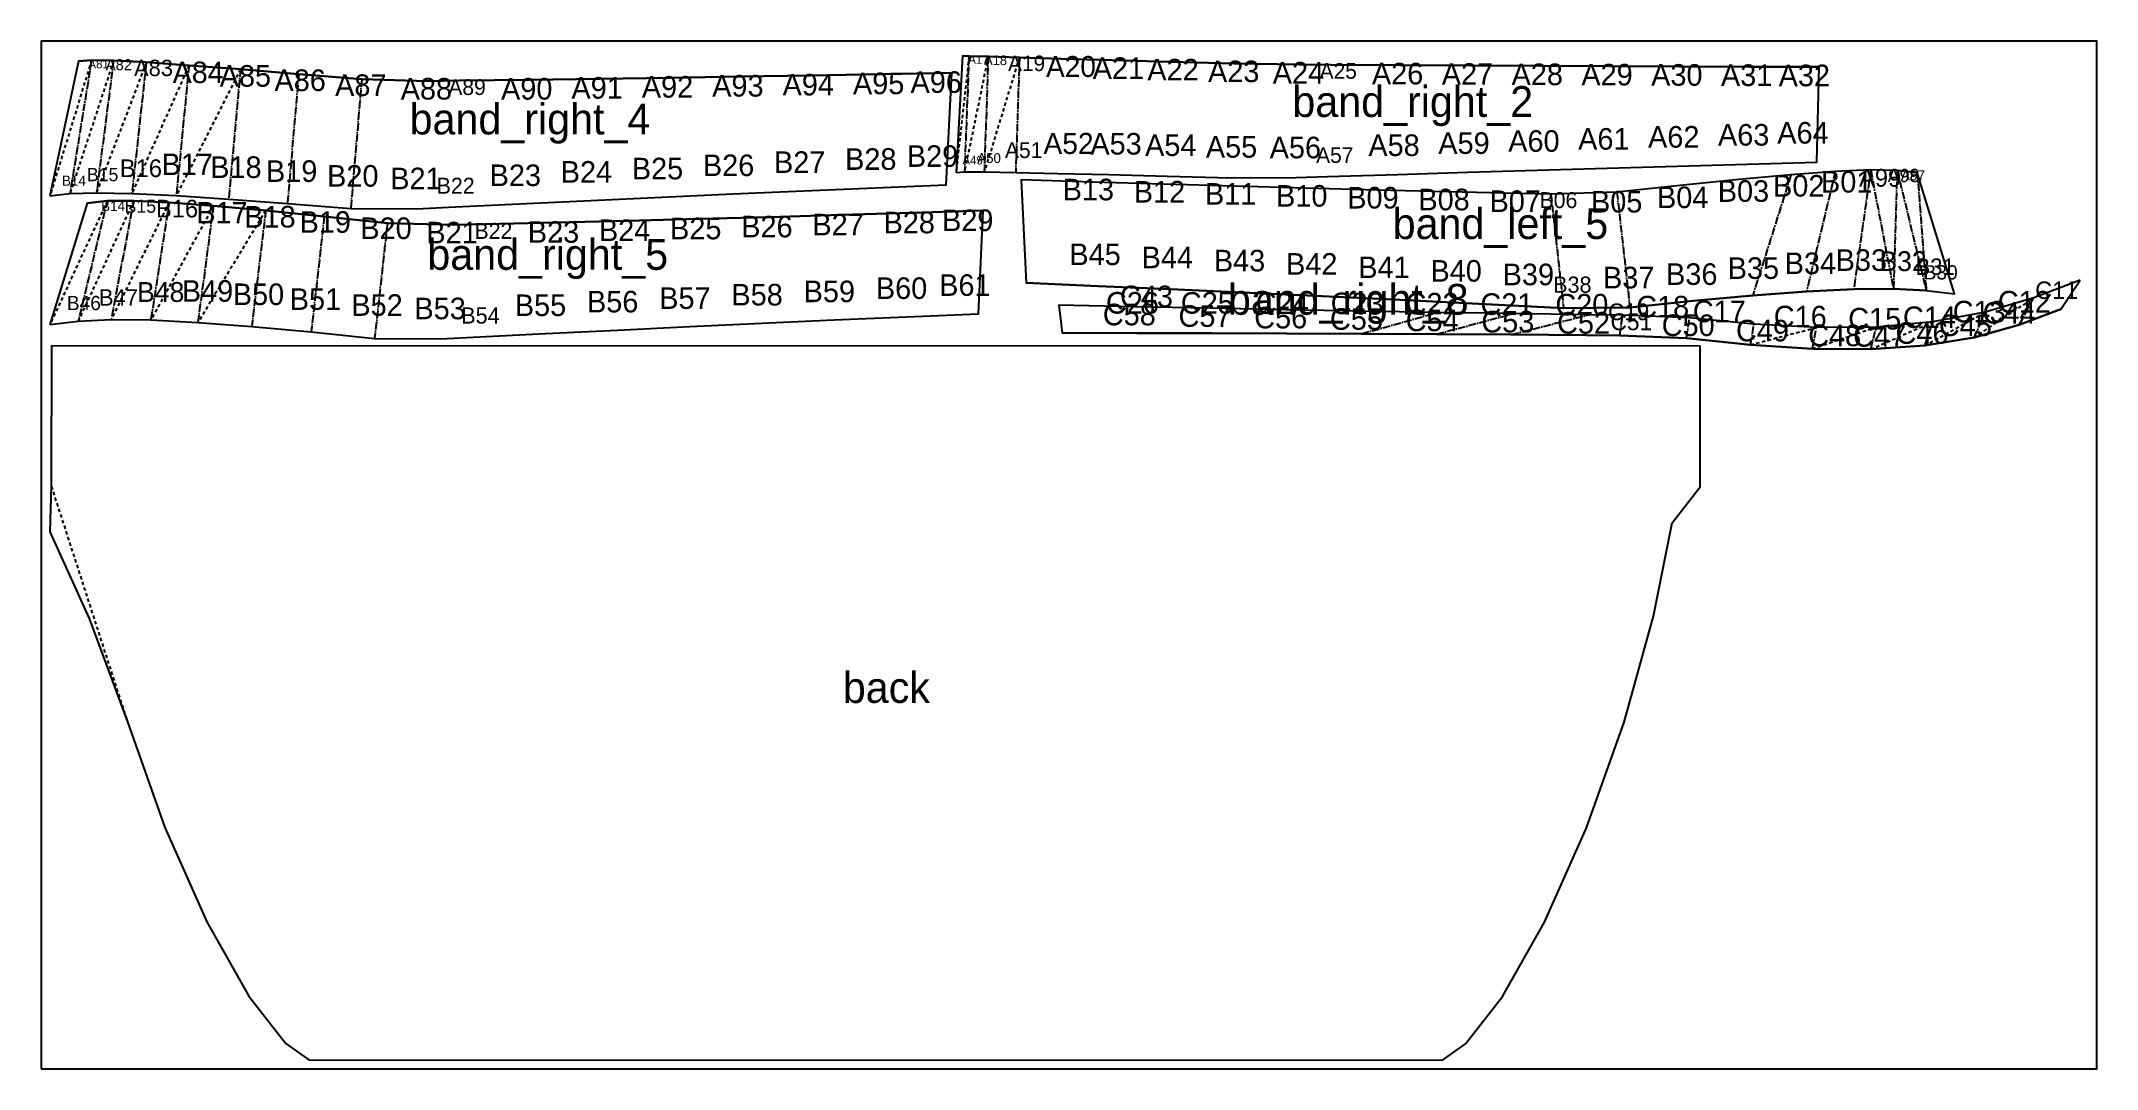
# Model space of a CAD drawing. Header units: millimetres. Extents: x 0 to 2438, y 0 to 1219.
import ezdxf

# ---------------------------------------------------------------- set-up
doc = ezdxf.new("R2010")
doc.units = ezdxf.units.MM
doc.linetypes.add('DASHDOT', pattern=[13, 9, -2, 0, -2])
doc.linetypes.add('DASHED', pattern=[7, 4, -3])
for name, color, linetype in [('CUT', 7, 'CONTINUOUS'), ('LABEL', 7, 'CONTINUOUS'), ('SCORE-MOUNTAIN', 7, 'DASHDOT'), ('SCORE-VALLEY', 7, 'DASHED'), ('SEAM', 7, 'CONTINUOUS'), ('SHEET', 7, 'CONTINUOUS')]:
    doc.layers.add(name, color=color, linetype=linetype)

msp = doc.modelspace()

# ---------------------------------------------------------------- linework, layer by layer
at = {"layer": 'CUT'}
for points in [[(10.414, 1035.51604), (34.189715, 1038.28033), (65.672374, 1039.390899), (107.702711, 1038.552785), (160.36051, 1035.933382), (222.480135, 1031.834663), (292.199394, 1026.597649), (367.209896, 1020.559608), (445.55355, 1020.318), (483.297534, 1022.176885), (567.587431, 1026.250321), (651.881384, 1030.241991), (736.178216, 1034.145318), (820.480508, 1037.956807), (904.786064, 1041.669948), (989.097004, 1045.282029), (1073.411511, 1048.78601), (1080.070975, 1181.636406), (996.616014, 1180.021134), (913.158118, 1178.509571), (829.699482, 1177.096842), (746.238316, 1175.778182), (662.776871, 1174.549461), (579.313148, 1173.403986), (495.848374, 1172.337834), (458.471944, 1171.875939), (380.36217, 1173.950739), (305.554299, 1180.154727), (236.400097, 1185.739247), (175.423917, 1190.458829), (124.769118, 1194.054479), (86.026271, 1196.240101), (59.866932, 1196.703008), (44.436506, 1195.318246)], [(1085.342, 1063.350451), (1095.194317, 1064.010155), (1118.704918, 1064.023075), (1156.03513, 1063.438618), (1205.951487, 1062.337848), (1266.615553, 1060.813487), (1335.739417, 1058.96516), (1410.69468, 1056.894), (1488.708174, 1057.425208), (1525.846566, 1058.572817), (1608.780811, 1061.113768), (1691.715834, 1063.630443), (1774.65064, 1066.121212), (1857.587275, 1068.584183), (1940.52379, 1071.017389), (2023.462235, 1073.418629), (2106.400665, 1075.785657), (2109.097611, 1188.567008), (2026.309898, 1188.843477), (1943.521327, 1189.15362), (1860.733849, 1189.493212), (1777.94551, 1189.862347), (1695.158275, 1190.256867), (1612.370162, 1190.676159), (1529.582198, 1191.119533), (1492.50904, 1191.322276), (1414.551915, 1192.483456), (1339.618546, 1194.606205), (1270.556255, 1196.566026), (1210.018473, 1198.294602), (1160.328835, 1199.72749), (1123.39065, 1200.800194), (1100.608493, 1201.440186), (1092.768859, 1201.542084)], [(2225.427018, 1063.404187), (2201.619928, 1065.88378), (2170.120857, 1066.330712), (2128.123862, 1064.458819), (2075.547259, 1060.533785), (2013.54631, 1054.918665), (1943.975872, 1047.979235), (1869.139501, 1040.07033), (1790.8305, 1037.727908), (1753.049734, 1038.551051), (1668.683882, 1040.495951), (1584.32057, 1042.553958), (1499.961447, 1044.728868), (1415.604336, 1047.027074), (1331.251891, 1049.451774), (1246.902371, 1052.009145), (1162.558, 1054.700088), (1168.205303, 932.260608), (1253.842621, 928.660044), (1339.47536, 924.925828), (1425.101478, 921.06387), (1510.722658, 917.077243), (1596.337218, 912.970972), (1681.947393, 908.750759), (1767.551945, 904.421741), (1805.885539, 902.462), (1884.503698, 903.233539), (1959.688235, 910.924475), (2030.220697, 917.419691), (2094.138594, 922.259533), (2149.98204, 925.005108), (2197.077734, 925.335012), (2236.048487, 923.23275), (2269.693944, 919.358337)], [(10.414, 882.953815), (44.057652, 886.843873), (83.033198, 888.855328), (130.127775, 888.392768), (185.965792, 885.538897), (249.87995, 880.649929), (320.414147, 874.173577), (395.606382, 866.558281), (474.225453, 865.886), (512.557278, 867.880039), (598.160996, 872.225534), (683.770542, 876.458486), (769.38466, 880.573935), (855.005566, 884.566477), (940.631554, 888.431298), (1026.264282, 892.165773), (1111.901676, 895.764506), (1117.357384, 1018.212673), (1033.012893, 1015.525507), (948.663324, 1012.969755), (864.31091, 1010.543996), (779.953913, 1008.241596), (695.594985, 1006.059152), (611.231945, 1003.98997), (526.86644, 1002.03008), (489.086421, 1001.173367), (410.774526, 1003.416943), (335.93025, 1011.250694), (266.358063, 1018.172563), (204.361808, 1023.839269), (151.793699, 1027.876478), (109.803095, 1029.886647), (78.302771, 1029.539051), (54.496004, 1027.056364)], [(2418.539704, 935.455198), (2363.765265, 914.729369), (2305.944474, 897.681514), (2243.700685, 885.997361), (2176.857279, 880.056703), (2105.891367, 879.451432), (2031.634075, 883.33602), (1955.141689, 890.752928), (1875.84139, 894.032878), (1835.638709, 894.566362), (1745.865018, 895.894704), (1656.092966, 897.349349), (1566.324038, 898.915901), (1476.555657, 900.581778), (1386.790124, 902.332113), (1297.024811, 904.155802), (1207.262, 906.040572), (1210.908672, 872.95568), (1299.731092, 872.856441), (1388.55456, 872.689158), (1477.376687, 872.440371), (1566.199145, 872.098179), (1655.020699, 871.648323), (1743.842262, 871.075925), (1832.662863, 870.369925), (1872.43743, 870.025797), (1951.578183, 866.719586), (2027.687003, 858.929465), (2100.956385, 854.303528), (2170.121259, 853.694), (2234.234594, 857.937367), (2292.801557, 867.570085), (2346.076919, 882.443598), (2395.688956, 901.075067)], [(12.089662, 691.075154), (10.414, 636.911373), (57.052674, 534.189708), (102.345521, 411.693395), (146.778083, 286.316668), (196.512568, 174.29078), (246.439289, 86.193852), (290.319993, 30.005247), (317.44077, 10.708311), (1662.240738, 10.414), (1689.369959, 29.699063), (1733.275253, 85.868456), (1783.24053, 173.943523), (1833.024043, 285.94763), (1877.511479, 411.304897), (1912.501017, 537.132243), (1934.823219, 647.71536), (1967.889615, 690.647125), (1967.926114, 857.422121), (12.126161, 857.85015)]]:
    msp.add_lwpolyline(points, close=True, dxfattribs=at)
at = {"layer": 'SCORE-MOUNTAIN'}
for p, q in [((59.866932, 1196.703008), (34.189715, 1038.28033)), ((86.026271, 1196.240101), (65.672374, 1039.390899)), ((1100.608493, 1201.440186), (1095.194317, 1064.010155)), ((1123.39065, 1200.800194), (1118.704918, 1064.023075)), ((1160.328835, 1199.72749), (1156.03513, 1063.438618)), ((124.769118, 1194.054479), (107.702711, 1038.552785)), ((175.423917, 1190.458829), (160.36051, 1035.933382)), ((236.400097, 1185.739247), (222.480135, 1031.834663)), ((305.554299, 1180.154727), (292.199394, 1026.597649)), ((380.36217, 1173.950739), (367.209896, 1020.559608)), ((2075.547259, 1060.533785), (2030.220697, 917.419691)), ((2128.123862, 1064.458819), (2094.138594, 922.259533)), ((2170.120857, 1066.330712), (2149.98204, 925.005108)), ((2170.120857, 1066.330712), (2197.077734, 925.335012)), ((2201.619928, 1065.88378), (2197.077734, 925.335012)), ((2201.619928, 1065.88378), (2236.048487, 923.23275)), ((2225.427018, 1063.404187), (2236.048487, 923.23275)), ((78.302771, 1029.539051), (44.057652, 886.843873)), ((109.803095, 1029.886647), (83.033198, 888.855328)), ((151.793699, 1027.876478), (130.127775, 888.392768)), ((1790.8305, 1037.727908), (1805.885539, 902.462)), ((1869.139501, 1040.07033), (1884.503698, 903.233539)), ((204.361808, 1023.839269), (185.965792, 885.538897)), ((266.358063, 1018.172563), (249.87995, 880.649929)), ((335.93025, 1011.250694), (320.414147, 874.173577)), ((410.774526, 1003.416943), (395.606382, 866.558281)), ((2346.076919, 882.443598), (2363.765265, 914.729369)), ((1566.199145, 872.098179), (1656.092966, 897.349349)), ((1655.020699, 871.648323), (1745.865018, 895.894704)), ((1743.842262, 871.075925), (1835.638709, 894.566362)), ((1872.43743, 870.025797), (1875.84139, 894.032878)), ((1951.578183, 866.719586), (1955.141689, 890.752928)), ((2027.687003, 858.929465), (2031.634075, 883.33602)), ((2100.956385, 854.303528), (2105.891367, 879.451432)), ((2170.121259, 853.694), (2176.857279, 880.056703)), ((2234.234594, 857.937367), (2243.700685, 885.997361)), ((2292.801557, 867.570085), (2305.944474, 897.681514))]:
    msp.add_line(p, q, dxfattribs=at)
at = {"layer": 'SCORE-VALLEY'}
for p, q in [((59.866932, 1196.703008), (10.414, 1035.51604)), ((86.026271, 1196.240101), (34.189715, 1038.28033)), ((1100.608493, 1201.440186), (1085.342, 1063.350451)), ((1123.39065, 1200.800194), (1095.194317, 1064.010155)), ((1160.328835, 1199.72749), (1118.704918, 1064.023075)), ((124.769118, 1194.054479), (65.672374, 1039.390899)), ((175.423917, 1190.458829), (107.702711, 1038.552785)), ((236.400097, 1185.739247), (160.36051, 1035.933382)), ((78.302771, 1029.539051), (10.414, 882.953815)), ((109.803095, 1029.886647), (44.057652, 886.843873)), ((151.793699, 1027.876478), (83.033198, 888.855328)), ((204.361808, 1023.839269), (130.127775, 888.392768)), ((266.358063, 1018.172563), (185.965792, 885.538897)), ((2292.801557, 867.570085), (2363.765265, 914.729369)), ((2027.687003, 858.929465), (2105.891367, 879.451432)), ((2100.956385, 854.303528), (2176.857279, 880.056703)), ((2170.121259, 853.694), (2243.700685, 885.997361)), ((2234.234594, 857.937367), (2305.944474, 897.681514)), ((12.089662, 691.075154), (102.345521, 411.693395))]:
    msp.add_line(p, q, dxfattribs=at)
at = {"layer": 'SEAM'}
for p, q in [((44.436506, 1195.318246), (59.866932, 1196.703008)), ((59.866932, 1196.703008), (86.026271, 1196.240101)), ((86.026271, 1196.240101), (124.769118, 1194.054479)), ((1092.768859, 1201.542084), (1100.608493, 1201.440186)), ((1100.608493, 1201.440186), (1123.39065, 1200.800194)), ((1123.39065, 1200.800194), (1160.328835, 1199.72749)), ((1160.328835, 1199.72749), (1210.018473, 1198.294602)), ((1210.018473, 1198.294602), (1270.556255, 1196.566026)), ((1270.556255, 1196.566026), (1339.618546, 1194.606205)), ((124.769118, 1194.054479), (175.423917, 1190.458829)), ((175.423917, 1190.458829), (236.400097, 1185.739247)), ((236.400097, 1185.739247), (305.554299, 1180.154727)), ((305.554299, 1180.154727), (380.36217, 1173.950739)), ((380.36217, 1173.950739), (458.471944, 1171.875939)), ((458.471944, 1171.875939), (495.848374, 1172.337834)), ((495.848374, 1172.337834), (579.313148, 1173.403986)), ((579.313148, 1173.403986), (662.776871, 1174.549461)), ((662.776871, 1174.549461), (746.238316, 1175.778182)), ((746.238316, 1175.778182), (829.699482, 1177.096842)), ((829.699482, 1177.096842), (913.158118, 1178.509571)), ((913.158118, 1178.509571), (996.616014, 1180.021134)), ((996.616014, 1180.021134), (1080.070975, 1181.636406)), ((1339.618546, 1194.606205), (1414.551915, 1192.483456)), ((1414.551915, 1192.483456), (1492.50904, 1191.322276)), ((1492.50904, 1191.322276), (1529.582198, 1191.119533)), ((1529.582198, 1191.119533), (1612.370162, 1190.676159)), ((1612.370162, 1190.676159), (1695.158275, 1190.256867)), ((1695.158275, 1190.256867), (1777.94551, 1189.862347)), ((1777.94551, 1189.862347), (1860.733849, 1189.493212)), ((1860.733849, 1189.493212), (1943.521327, 1189.15362)), ((1943.521327, 1189.15362), (2026.309898, 1188.843477)), ((2026.309898, 1188.843477), (2109.097611, 1188.567008)), ((1940.52379, 1071.017389), (2023.462235, 1073.418629)), ((2023.462235, 1073.418629), (2106.400665, 1075.785657)), ((989.097004, 1045.282029), (1073.411511, 1048.78601)), ((1085.342, 1063.350451), (1095.194317, 1064.010155)), ((1095.194317, 1064.010155), (1118.704918, 1064.023075)), ((1118.704918, 1064.023075), (1156.03513, 1063.438618)), ((1156.03513, 1063.438618), (1205.951487, 1062.337848)), ((1246.902371, 1052.009145), (1162.558, 1054.700088)), ((1205.951487, 1062.337848), (1266.615553, 1060.813487)), ((1331.251891, 1049.451774), (1246.902371, 1052.009145)), ((1266.615553, 1060.813487), (1335.739417, 1058.96516)), ((1415.604336, 1047.027074), (1331.251891, 1049.451774)), ((1335.739417, 1058.96516), (1410.69468, 1056.894)), ((1410.69468, 1056.894), (1488.708174, 1057.425208)), ((1488.708174, 1057.425208), (1525.846566, 1058.572817)), ((1525.846566, 1058.572817), (1608.780811, 1061.113768)), ((1608.780811, 1061.113768), (1691.715834, 1063.630443)), ((1691.715834, 1063.630443), (1774.65064, 1066.121212)), ((1774.65064, 1066.121212), (1857.587275, 1068.584183)), ((1857.587275, 1068.584183), (1940.52379, 1071.017389)), ((2013.54631, 1054.918665), (1943.975872, 1047.979235)), ((2075.547259, 1060.533785), (2013.54631, 1054.918665)), ((2128.123862, 1064.458819), (2075.547259, 1060.533785)), ((2170.120857, 1066.330712), (2128.123862, 1064.458819)), ((2201.619928, 1065.88378), (2170.120857, 1066.330712)), ((2201.619928, 1065.88378), (2225.427018, 1063.404187)), ((10.414, 1035.51604), (34.189715, 1038.28033)), ((34.189715, 1038.28033), (65.672374, 1039.390899)), ((54.496004, 1027.056364), (78.302771, 1029.539051)), ((65.672374, 1039.390899), (107.702711, 1038.552785)), ((78.302771, 1029.539051), (109.803095, 1029.886647)), ((107.702711, 1038.552785), (160.36051, 1035.933382)), ((109.803095, 1029.886647), (151.793699, 1027.876478)), ((151.793699, 1027.876478), (204.361808, 1023.839269)), ((160.36051, 1035.933382), (222.480135, 1031.834663)), ((222.480135, 1031.834663), (292.199394, 1026.597649)), ((292.199394, 1026.597649), (367.209896, 1020.559608)), ((483.297534, 1022.176885), (567.587431, 1026.250321)), ((567.587431, 1026.250321), (651.881384, 1030.241991)), ((651.881384, 1030.241991), (736.178216, 1034.145318)), ((736.178216, 1034.145318), (820.480508, 1037.956807)), ((820.480508, 1037.956807), (904.786064, 1041.669948)), ((904.786064, 1041.669948), (989.097004, 1045.282029)), ((1499.961447, 1044.728868), (1415.604336, 1047.027074)), ((1584.32057, 1042.553958), (1499.961447, 1044.728868)), ((1668.683882, 1040.495951), (1584.32057, 1042.553958)), ((1753.049734, 1038.551051), (1668.683882, 1040.495951)), ((1790.8305, 1037.727908), (1753.049734, 1038.551051)), ((1869.139501, 1040.07033), (1790.8305, 1037.727908)), ((1943.975872, 1047.979235), (1869.139501, 1040.07033)), ((204.361808, 1023.839269), (266.358063, 1018.172563)), ((266.358063, 1018.172563), (335.93025, 1011.250694)), ((335.93025, 1011.250694), (410.774526, 1003.416943)), ((367.209896, 1020.559608), (445.55355, 1020.318)), ((410.774526, 1003.416943), (489.086421, 1001.173367)), ((445.55355, 1020.318), (483.297534, 1022.176885)), ((489.086421, 1001.173367), (526.86644, 1002.03008)), ((526.86644, 1002.03008), (611.231945, 1003.98997)), ((611.231945, 1003.98997), (695.594985, 1006.059152)), ((695.594985, 1006.059152), (779.953913, 1008.241596)), ((779.953913, 1008.241596), (864.31091, 1010.543996)), ((864.31091, 1010.543996), (948.663324, 1012.969755)), ((948.663324, 1012.969755), (1033.012893, 1015.525507)), ((1033.012893, 1015.525507), (1117.357384, 1018.212673)), ((1253.842621, 928.660044), (1168.205303, 932.260608)), ((1339.47536, 924.925828), (1253.842621, 928.660044)), ((2418.539704, 935.455198), (2363.765265, 914.729369)), ((1297.024811, 904.155802), (1207.262, 906.040572)), ((1386.790124, 902.332113), (1297.024811, 904.155802)), ((1425.101478, 921.06387), (1339.47536, 924.925828)), ((1476.555657, 900.581778), (1386.790124, 902.332113)), ((1510.722658, 917.077243), (1425.101478, 921.06387)), ((1596.337218, 912.970972), (1510.722658, 917.077243)), ((1681.947393, 908.750759), (1596.337218, 912.970972)), ((1767.551945, 904.421741), (1681.947393, 908.750759)), ((1805.885539, 902.462), (1767.551945, 904.421741)), ((1884.503698, 903.233539), (1805.885539, 902.462)), ((1959.688235, 910.924475), (1884.503698, 903.233539)), ((2030.220697, 917.419691), (1959.688235, 910.924475)), ((2094.138594, 922.259533), (2030.220697, 917.419691)), ((2149.98204, 925.005108), (2094.138594, 922.259533)), ((2197.077734, 925.335012), (2149.98204, 925.005108)), ((2236.048487, 923.23275), (2197.077734, 925.335012)), ((2236.048487, 923.23275), (2269.693944, 919.358337)), ((2363.765265, 914.729369), (2305.944474, 897.681514)), ((10.414, 882.953815), (44.057652, 886.843873)), ((44.057652, 886.843873), (83.033198, 888.855328)), ((83.033198, 888.855328), (130.127775, 888.392768)), ((130.127775, 888.392768), (185.965792, 885.538897)), ((185.965792, 885.538897), (249.87995, 880.649929)), ((249.87995, 880.649929), (320.414147, 874.173577)), ((683.770542, 876.458486), (769.38466, 880.573935)), ((769.38466, 880.573935), (855.005566, 884.566477)), ((855.005566, 884.566477), (940.631554, 888.431298)), ((940.631554, 888.431298), (1026.264282, 892.165773)), ((1026.264282, 892.165773), (1111.901676, 895.764506)), ((1566.324038, 898.915901), (1476.555657, 900.581778)), ((1656.092966, 897.349349), (1566.324038, 898.915901)), ((1745.865018, 895.894704), (1656.092966, 897.349349)), ((1835.638709, 894.566362), (1745.865018, 895.894704)), ((1875.84139, 894.032878), (1835.638709, 894.566362)), ((1955.141689, 890.752928), (1875.84139, 894.032878)), ((2031.634075, 883.33602), (1955.141689, 890.752928)), ((2105.891367, 879.451432), (2031.634075, 883.33602)), ((2176.857279, 880.056703), (2105.891367, 879.451432)), ((2243.700685, 885.997361), (2176.857279, 880.056703)), ((2305.944474, 897.681514), (2243.700685, 885.997361)), ((2346.076919, 882.443598), (2292.801557, 867.570085)), ((2395.688956, 901.075067), (2346.076919, 882.443598)), ((320.414147, 874.173577), (395.606382, 866.558281)), ((395.606382, 866.558281), (474.225453, 865.886)), ((474.225453, 865.886), (512.557278, 867.880039)), ((512.557278, 867.880039), (598.160996, 872.225534)), ((598.160996, 872.225534), (683.770542, 876.458486)), ((1299.731092, 872.856441), (1210.908672, 872.95568)), ((1388.55456, 872.689158), (1299.731092, 872.856441)), ((1477.376687, 872.440371), (1388.55456, 872.689158)), ((1566.199145, 872.098179), (1477.376687, 872.440371)), ((1655.020699, 871.648323), (1566.199145, 872.098179)), ((1743.842262, 871.075925), (1655.020699, 871.648323)), ((1832.662863, 870.369925), (1743.842262, 871.075925)), ((1872.43743, 870.025797), (1832.662863, 870.369925)), ((1951.578183, 866.719586), (1872.43743, 870.025797)), ((2027.687003, 858.929465), (1951.578183, 866.719586)), ((2100.956385, 854.303528), (2027.687003, 858.929465)), ((2170.121259, 853.694), (2100.956385, 854.303528)), ((2234.234594, 857.937367), (2170.121259, 853.694)), ((2292.801557, 867.570085), (2234.234594, 857.937367))]:
    msp.add_line(p, q, dxfattribs=at)
at = {"layer": 'SHEET'}
msp.add_lwpolyline([(0, 0), (2438.4, 0), (2438.4, 1219.2), (0, 1219.2)], close=True, dxfattribs=at)

# ---------------------------------------------------------------- texts
at = {"layer": 'LABEL'}
for s, p in [('band_right_4', (437.062958, 1108.510504)), ('band_right_2', (1484.163045, 1129.218042)), ('band_left_5', (1603.146468, 984.396356)), ('band_right_5', (458.133529, 947.886323)), ('band_right_8', (1407.686791, 894.574599)), ('back', (950.914967, 434.132075))]:
    msp.add_text(s, height=36.576, dxfattribs=at).set_placement(p)
at = {"layer": 'SEAM'}
for s, height, p in [('A81', 10.24128, (56.04796, 1186.830369)), ('A82', 13.081717, (76.662809, 1184.699852)), ('A83', 19.402223, (110.234832, 1177.713009)), ('A84', 25.391127, (156.095812, 1169.461995)), ('A17', 10.24128, (1099.641267, 1192.274762)), ('A18', 11.395572, (1118.547571, 1190.772221)), ('A19', 18.476879, (1146.920089, 1183.641659)), ('A20', 24.855147, (1191.985398, 1176.650709)), ('A21', 25.6032, (1247.310633, 1174.396822)), ('A22', 25.6032, (1312.114723, 1172.552508)), ('A23', 25.6032, (1384.113682, 1170.511191)), ('A24', 25.6032, (1460.868249, 1168.862542)), ('A85', 25.6032, (211.814757, 1165.124872)), ('A86', 25.6032, (276.803377, 1159.978876)), ('A87', 25.6032, (348.734733, 1154.088688)), ('A88', 25.6032, (426.486153, 1149.878584)), ('A89', 18.689642, (482.974904, 1155.287493)), ('A90', 25.6032, (545.556039, 1149.82991)), ('A91', 25.6032, (629.042186, 1150.936013)), ('A92', 25.6032, (712.527754, 1152.123438)), ('A93', 25.6032, (796.013884, 1153.397508)), ('A94', 25.6032, (879.499758, 1154.763627)), ('A95', 25.6032, (962.985302, 1156.226251)), ('A96', 25.6032, (1031.253672, 1157.790205)), ('A25', 18.536856, (1516.515442, 1174.537984)), ('A26', 25.6032, (1578.533735, 1167.855296)), ('A27', 25.6032, (1661.328477, 1167.423928)), ('A28', 25.6032, (1744.123044, 1167.016989)), ('A29', 25.6032, (1826.917897, 1166.635129)), ('A30', 25.6032, (1909.714027, 1166.28073)), ('A31', 25.6032, (1992.51025, 1165.955831)), ('A32', 25.6032, (2060.927942, 1165.662491)), ('A64', 25.6032, (2059.301213, 1097.635645)), ('A51', 18.667394, (1143.233247, 1080.529442)), ('A52', 24.964246, (1188.977929, 1085.350594)), ('A53', 25.6032, (1244.543317, 1084.611276)), ('A54', 25.6032, (1309.474377, 1082.92397)), ('A55', 25.6032, (1381.534486, 1080.963668)), ('A56', 25.6032, (1457.225488, 1080.20195)), ('A58', 25.6032, (1574.288989, 1082.875365)), ('A59', 25.6032, (1657.230365, 1085.404383)), ('A60', 25.6032, (1740.172465, 1087.908323)), ('A61', 25.6032, (1823.115914, 1090.385423)), ('A62', 25.6032, (1906.060747, 1092.833755)), ('A63', 25.6032, (1989.007112, 1095.251238)), ('B16', 21.019346, (93.370498, 1057.885494)), ('B17', 25.6032, (142.857397, 1060.257507)), ('B18', 25.6032, (200.618377, 1056.876907)), ('B19', 25.6032, (266.746745, 1052.194302)), ('B23', 25.6032, (532.011159, 1047.229622)), ('B24', 25.6032, (616.325413, 1051.263243)), ('B25', 25.6032, (700.644912, 1055.211871)), ('B26', 25.6032, (784.969567, 1059.070427)), ('B27', 25.6032, (869.300332, 1062.83394)), ('B28', 25.6032, (953.636187, 1066.497751)), ('B29', 25.6032, (1026.855823, 1070.057027)), ('A49', 10.24128, (1092.724748, 1072.876861)), ('A50', 11.755302, (1110.470394, 1074.596385)), ('A57', 18.578059, (1512.334363, 1074.711289)), ('B14', 11.967936, (24.648308, 1047.597257)), ('B15', 15.751121, (54.156624, 1053.002811)), ('B20', 25.6032, (339.234483, 1046.547215)), ('B21', 25.6032, (414.133746, 1043.481574)), ('B22', 18.894866, (469.257504, 1038.232235)), ('B13', 25.6032, (1211.676354, 1030.323455)), ('B12', 25.6032, (1296.059781, 1027.698163)), ('B11', 25.6032, (1380.446982, 1025.206058)), ('B10', 25.6032, (1464.836309, 1022.843638)), ('B03', 25.6032, (1988.729155, 1028.519853)), ('B02', 25.6032, (2054.306118, 1034.777267)), ('B01', 25.6032, (2111.231981, 1039.517366)), ('A99', 21.019346, (2156.270515, 1046.496118)), ('A98', 15.751121, (2190.39461, 1051.932664)), ('A97', 11.967936, (2206.07794, 1053.930793)), ('B14', 11.967936, (71.106978, 1017.584662)), ('B15', 15.751121, (98.934687, 1015.537704)), ('B16', 21.019346, (136.199625, 1009.985791)), ('B17', 25.6032, (183.994226, 1002.88265)), ('B09', 25.6032, (1549.228084, 1020.606188)), ('B08', 25.6032, (1633.621232, 1018.488928)), ('B07', 25.6032, (1718.016698, 1016.486741)), ('B06', 18.894866, (1777.238163, 1021.138135)), ('B05', 25.6032, (1838.354923, 1015.866541)), ('B04', 25.6032, (1916.660392, 1021.109515)), ('B18', 25.6032, (240.943427, 998.058695)), ('B19', 25.6032, (306.5438, 991.781955)), ('B20', 25.6032, (378.634615, 984.416131)), ('B21', 25.6032, (456.951543, 979.261726)), ('B22', 18.894866, (514.030411, 984.600715)), ('B23', 25.6032, (577.265316, 979.973361)), ('B24', 25.6032, (661.65943, 981.988609)), ('B25', 25.6032, (746.05135, 984.115202)), ('B26', 25.6032, (830.442058, 986.358494)), ('B27', 25.6032, (914.830457, 988.723517)), ('B28', 25.6032, (999.216937, 991.215321)), ('B29', 25.6032, (1068.649408, 993.837896)), ('B45', 25.6032, (1219.672889, 953.482866)), ('B44', 25.6032, (1305.343835, 949.813938)), ('B43', 25.6032, (1391.007617, 946.014328)), ('B42', 25.6032, (1476.664772, 942.088499)), ('B41', 25.6032, (1562.314819, 938.04053)), ('B40', 25.6032, (1647.957802, 933.875798)), ('B39', 25.6032, (1733.594419, 929.599722)), ('B37', 25.6032, (1852.649452, 925.88954)), ('B36', 25.6032, (1927.432012, 930.002263)), ('B35', 25.6032, (2000.522386, 937.117875)), ('B34', 25.6032, (2068.120787, 942.816717)), ('B33', 25.6032, (2128.609728, 946.647401)), ('B32', 23.548424, (2180.445957, 946.363122)), ('B31', 19.513708, (2223.363241, 941.82072)), ('B30', 16.9339, (2232.948731, 936.435999)), ('B48', 23.548424, (113.853166, 909.816607)), ('B49', 25.6032, (166.903926, 909.978674)), ('B50', 25.6032, (227.361309, 906.070174)), ('B57', 25.6032, (733.152173, 901.532514)), ('B58', 25.6032, (818.802739, 905.588075)), ('B59', 25.6032, (904.460513, 909.518331)), ('B60', 25.6032, (990.124923, 913.319534)), ('B61', 25.6032, (1065.225329, 916.9877)), ('C43', 25.6032, (1279.682154, 903.540642)), ('B38', 19.191828, (1793.358174, 920.691988)), ('C11', 20.738592, (2365.26121, 913.331198)), ('B46', 16.9339, (30.56547, 900.038488)), ('B47', 19.513708, (68.494383, 905.388596)), ('B51', 25.6032, (294.934911, 900.358109)), ('B52', 25.6032, (368.013077, 893.291533)), ('B53', 25.6032, (442.793913, 889.264178)), ('B54', 19.191828, (498.251597, 884.132341)), ('B55', 25.6032, (561.871877, 893.066034)), ('B56', 25.6032, (647.508767, 897.356774)), ('C58', 25.6032, (1259.340636, 882.060385)), ('C26', 25.6032, (1263.026587, 895.948926)), ('C57', 25.6032, (1349.120381, 880.205832)), ('C25', 25.6032, (1351.867183, 895.815639)), ('C56', 25.6032, (1438.904624, 878.418445)), ('C24', 25.6032, (1440.711125, 895.607554)), ('C55', 25.6032, (1528.693263, 876.709926)), ('C23', 25.6032, (1529.557649, 895.311984)), ('C22', 25.6032, (1618.407586, 894.915836)), ('C21', 25.6032, (1707.260934, 894.404526)), ('C20', 25.6032, (1796.116675, 893.765077)), ('C19', 19.888028, (1858.671413, 888.096417)), ('C18', 25.6032, (1891.98433, 891.39549)), ('C17', 25.6032, (1959.140489, 885.747641)), ('C16', 25.6032, (2055.169666, 879.613587)), ('C15', 25.6032, (2143.422844, 877.040749)), ('C14', 25.6032, (2208.337114, 878.808259)), ('C13', 25.6032, (2267.459335, 885.491117)), ('C44', 25.6032, (2302.874226, 884.103221)), ('C12', 25.6032, (2320.923988, 897.201014)), ('C54', 25.6032, (1618.487403, 875.093252)), ('C53', 25.6032, (1708.28662, 873.582171)), ('C52', 25.6032, (1798.091906, 872.190175)), ('C51', 20.10311, (1861.530915, 876.208413)), ('C50', 25.6032, (1922.220234, 869.369708)), ('C49', 25.6032, (2010.31883, 862.996622)), ('C48', 25.6032, (2096.031936, 857.294626)), ('C47', 25.6032, (2149.251809, 856.712025)), ('C46', 25.6032, (2199.60715, 860.07462)), ('C45', 25.6032, (2250.989558, 869.192118))]:
    msp.add_text(s, height=height, dxfattribs=at).set_placement(p)

doc.saveas('drawing.dxf')
